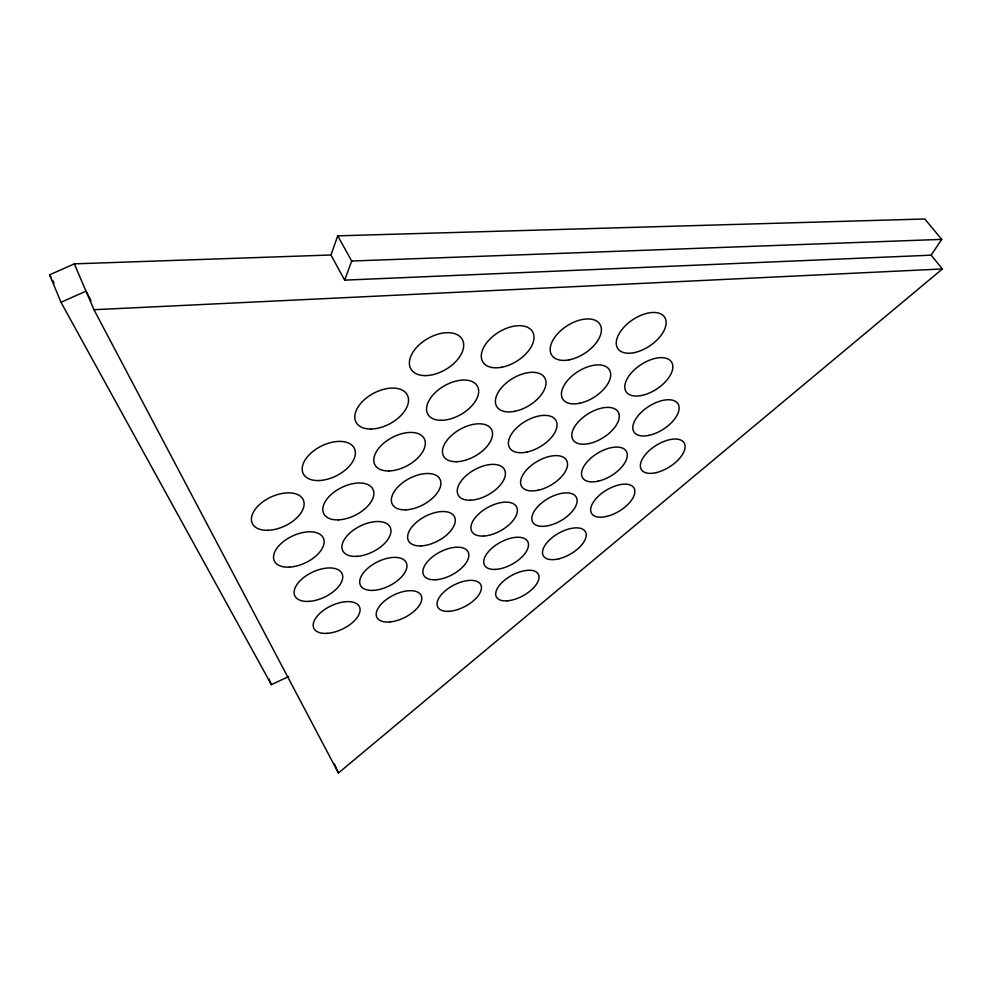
<?xml version="1.0" encoding="UTF-8"?>
<svg xmlns="http://www.w3.org/2000/svg" width="992" height="992" viewBox="0 0 992 992"><rect width="100%" height="100%" fill="white"/><g stroke="black" fill="none" stroke-linecap="round" stroke-linejoin="round"><path stroke-width="1.49" d="M330.931 254.994L337.726 235.836L924.829 218.996L941.693 239.382L931.141 255.167L344.67 280.141L330.931 254.994L74.301 263.86L49.6 274.846L61.008 302.3L271.386 684.641L288.796 676.494M344.67 280.141L351.689 261.02L337.726 235.836M74.301 263.86L93.967 309.715L338.421 773.004L942.4 268.956L931.141 255.167M61.008 302.3L86.006 291.152L91.053 300.75M93.967 309.715L942.4 268.956M351.689 261.02L941.693 239.382M49.6 274.846L51.088 277.562M52.576 280.277L54.064 282.993M334.366 763.89L338.421 773.004M268.919 678.974L271.386 684.641M634.024 352.681A28.185 15.599 -34 0 0 665.471 318.829A28.185 15.599 -34 0 0 624.092 327.038A28.185 15.599 -34 0 0 634.024 352.681M569.272 359.811A28.619 16.331 -32.9 0 0 600.495 325.351A28.619 16.331 -32.9 0 0 557.591 333.796A28.619 16.331 -32.9 0 0 569.272 359.811M501.84 367.226A29.103 17.1 -31.6 0 0 532.791 332.159A29.103 17.1 -31.6 0 0 488.275 340.839A29.103 17.1 -31.6 0 0 501.84 367.226M424.799 375.596A29.636 17.893 -30.1 0 0 463.624 343.753A29.636 17.893 -30.1 0 0 421.203 343.058A29.636 17.893 -30.1 0 0 424.799 375.596M641.824 395.436A27.119 14.508 -33.3 0 0 672.216 363.37A27.119 14.508 -33.3 0 0 632.412 371.727A27.119 14.508 -33.3 0 0 641.824 395.436M579.675 403.26A27.528 15.165 -32.3 0 0 609.857 370.661A27.528 15.165 -32.3 0 0 568.652 379.242A27.528 15.165 -32.3 0 0 579.675 403.26M514.972 411.271A27.974 15.847 -31.1 0 0 544.906 378.126A27.974 15.847 -31.1 0 0 502.2 386.942A27.974 15.847 -31.1 0 0 514.972 411.271M441.18 420.31A28.483 16.542 -29.7 0 0 478.615 390.054A28.483 16.542 -29.7 0 0 438.067 390.116A28.483 16.542 -29.7 0 0 441.18 420.31M370.748 429.028A29.041 17.273 -28.1 0 0 408.394 398.214A29.041 17.273 -28.1 0 0 365.887 398.387A29.041 17.273 -28.1 0 0 370.748 429.028M649.165 435.327A26.127 13.528 -32.7 0 0 678.553 404.897A26.127 13.528 -32.7 0 0 640.212 413.354A26.127 13.528 -32.7 0 0 649.165 435.327M589.273 443.523A26.511 14.111 -31.8 0 0 618.487 412.598A26.511 14.111 -31.8 0 0 578.832 421.29A26.511 14.111 -31.8 0 0 589.273 443.523M527.087 452.017A26.945 14.719 -30.7 0 0 556.066 420.608A26.945 14.719 -30.7 0 0 515.034 429.536A26.945 14.719 -30.7 0 0 527.087 452.017M456.345 461.726A27.416 15.339 -29.4 0 0 492.491 432.921A27.416 15.339 -29.4 0 0 453.666 433.628A27.416 15.339 -29.4 0 0 456.345 461.726M388.864 470.952A27.937 15.996 -28 0 0 425.208 441.626A27.937 15.996 -28 0 0 384.574 442.482A27.937 15.996 -28 0 0 388.864 470.952M318.606 480.55A28.52 16.653 -26.4 0 0 355.161 450.703A28.52 16.653 -26.4 0 0 312.579 451.707A28.52 16.653 -26.4 0 0 318.606 480.55M268.299 530.274A28.074 16.033 -24.8 0 0 303.8 501.344A28.074 16.033 -24.8 0 0 261.194 503.118A28.074 16.033 -24.8 0 0 268.299 530.274M338.334 519.858A27.454 15.438 -26.4 0 0 373.662 491.424A27.454 15.438 -26.4 0 0 332.952 493.012A27.454 15.438 -26.4 0 0 338.334 519.858M405.666 509.838A26.908 14.843 -27.9 0 0 440.795 481.889A26.908 14.843 -27.9 0 0 401.884 483.315A26.908 14.843 -27.9 0 0 405.666 509.838M470.431 500.204A26.424 14.272 -29.2 0 0 505.374 472.713A26.424 14.272 -29.2 0 0 468.125 473.99A26.424 14.272 -29.2 0 0 470.431 500.204M538.495 490.16A25.978 13.702 -30.3 0 0 566.581 460.338A25.978 13.702 -30.3 0 0 527.087 469.328A25.978 13.702 -30.3 0 0 538.495 490.16M598.288 481.145A25.581 13.169 -31.3 0 0 626.572 451.757A25.581 13.169 -31.3 0 0 588.368 460.511A25.581 13.169 -31.3 0 0 598.288 481.145M656.072 472.663A25.209 12.648 -32.2 0 0 684.542 443.722A25.209 12.648 -32.2 0 0 647.54 452.24A25.209 12.648 -32.2 0 0 656.072 472.663M606.757 516.398A24.713 12.313 -31 0 0 634.198 488.411A24.713 12.313 -31 0 0 597.333 497.203A24.713 12.313 -31 0 0 606.757 516.398M548.998 525.524A25.085 12.797 -30 0 0 576.24 497.141A25.085 12.797 -30 0 0 538.185 506.168A25.085 12.797 -30 0 0 548.998 525.524M483.55 536.052A25.507 13.293 -29 0 0 517.365 509.764A25.507 13.293 -29 0 0 481.579 511.512A25.507 13.293 -29 0 0 483.55 536.052M421.228 545.898A25.966 13.814 -27.8 0 0 455.229 519.188A25.966 13.814 -27.8 0 0 417.892 521.11A25.966 13.814 -27.8 0 0 421.228 545.898M356.661 556.363A26.474 14.347 -26.5 0 0 390.836 529.22A26.474 14.347 -26.5 0 0 351.85 531.315A26.474 14.347 -26.5 0 0 356.661 556.363M289.528 567.114A27.044 14.892 -25 0 0 323.863 539.524A27.044 14.892 -25 0 0 283.117 541.793A27.044 14.892 -25 0 0 289.528 567.114M309.256 601.363A26.077 13.851 -25.2 0 0 342.513 575A26.077 13.851 -25.2 0 0 303.478 577.716A26.077 13.851 -25.2 0 0 309.256 601.363M373.724 590.364A25.556 13.367 -26.5 0 0 406.819 564.411A25.556 13.367 -26.5 0 0 369.408 566.928A25.556 13.367 -26.5 0 0 373.724 590.364M435.86 579.75A25.085 12.896 -27.7 0 0 468.794 554.193A25.085 12.896 -27.7 0 0 432.921 556.524A25.085 12.896 -27.7 0 0 435.86 579.75M495.74 569.396A24.651 12.425 -28.8 0 0 528.488 544.224A24.651 12.425 -28.8 0 0 494.066 546.394A24.651 12.425 -28.8 0 0 495.74 569.396M558.942 558.794A24.254 11.978 -29.8 0 0 585.404 531.737A24.254 11.978 -29.8 0 0 548.675 540.789A24.254 11.978 -29.8 0 0 558.942 558.794M507.259 600.83A23.845 11.631 -28.6 0 0 539.028 576.687A23.845 11.631 -28.6 0 0 505.846 579.204A23.845 11.631 -28.6 0 0 507.259 600.83M449.475 611.283A24.254 12.053 -27.6 0 0 481.405 586.78A24.254 12.053 -27.6 0 0 446.884 589.484A24.254 12.053 -27.6 0 0 449.475 611.283M389.583 621.984A24.701 12.487 -26.5 0 0 421.674 597.122A24.701 12.487 -26.5 0 0 385.727 599.999A24.701 12.487 -26.5 0 0 389.583 621.984M327.645 633.305A25.184 12.921 -25.3 0 0 359.885 608.071A25.184 12.921 -25.3 0 0 322.425 611.146A25.184 12.921 -25.3 0 0 327.645 633.305"/></g></svg>
